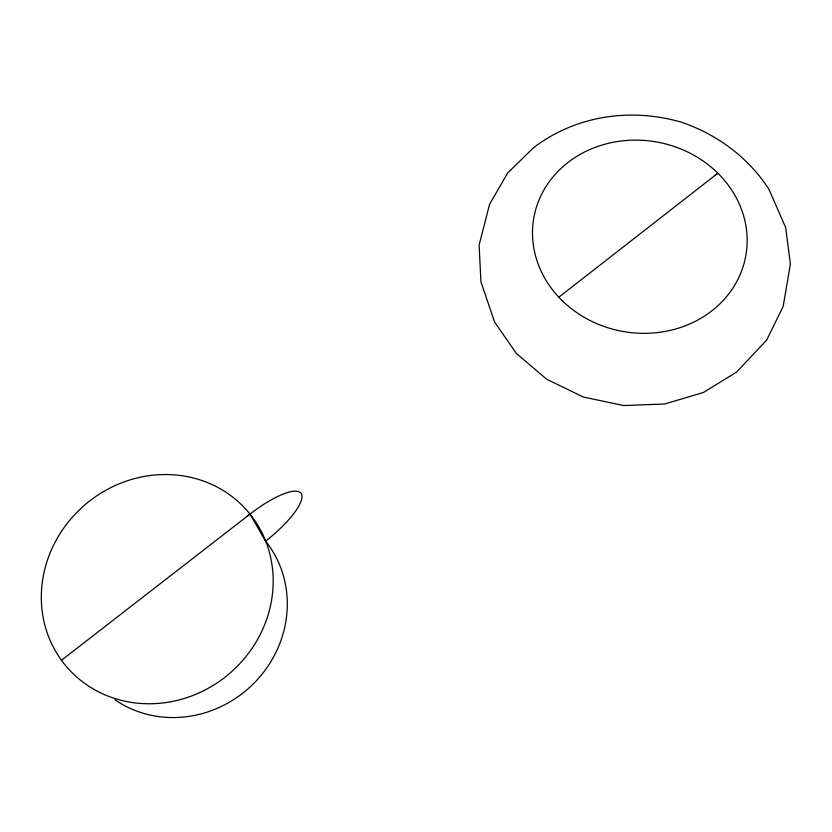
<?xml version="1.0" encoding="UTF-8"?>
<svg xmlns="http://www.w3.org/2000/svg" width="832" height="832" viewBox="0 0 832 832"><rect width="100%" height="100%" fill="white"/><g stroke="black" fill="none" stroke-linecap="round" stroke-linejoin="round"><path stroke-width="1.25" d="M558.823 297.201L717.87 173.202A52.426 12.355 -44.6 0 0 715.104 175.406M61.485 660.275L250.016 514.093L265.595 541.164A110.438 103.47 -42.3 0 1 255.746 681.377A110.438 103.47 -42.3 0 1 114.982 699.795M247.062 516.422A55.63 15.454 -38.6 0 1 301.028 493.303A55.63 15.454 -38.6 0 1 265.595 541.164M790.4 264.014L783.193 306.353L766.678 340.049L736.684 372.029L703.362 392.506L664.737 403.988L623.698 405.538L583.346 397.041L546.697 379.215L516.412 353.527L494.551 321.974L480.906 281.705L479.128 245.024L489.611 204.214L507.728 172.931L533.988 147.295L537.919 144.487C579.779 114.878 632.278 108.098 681.179 122.117C717.018 134.306 748.363 157.404 768.966 189.332L785.668 227.531L790.4 264.014M171.111 701.698A119.33 111.082 -40.4 0 0 250.016 514.093A119.33 111.082 -40.4 0 0 50.638 551.668A119.33 111.082 -40.4 0 0 171.111 701.698M562.016 300.466A107.671 96.231 10.2 0 0 742.758 267.706A107.671 96.231 10.2 0 0 614.713 141.981A107.671 96.231 10.2 0 0 562.016 300.466"/></g></svg>
